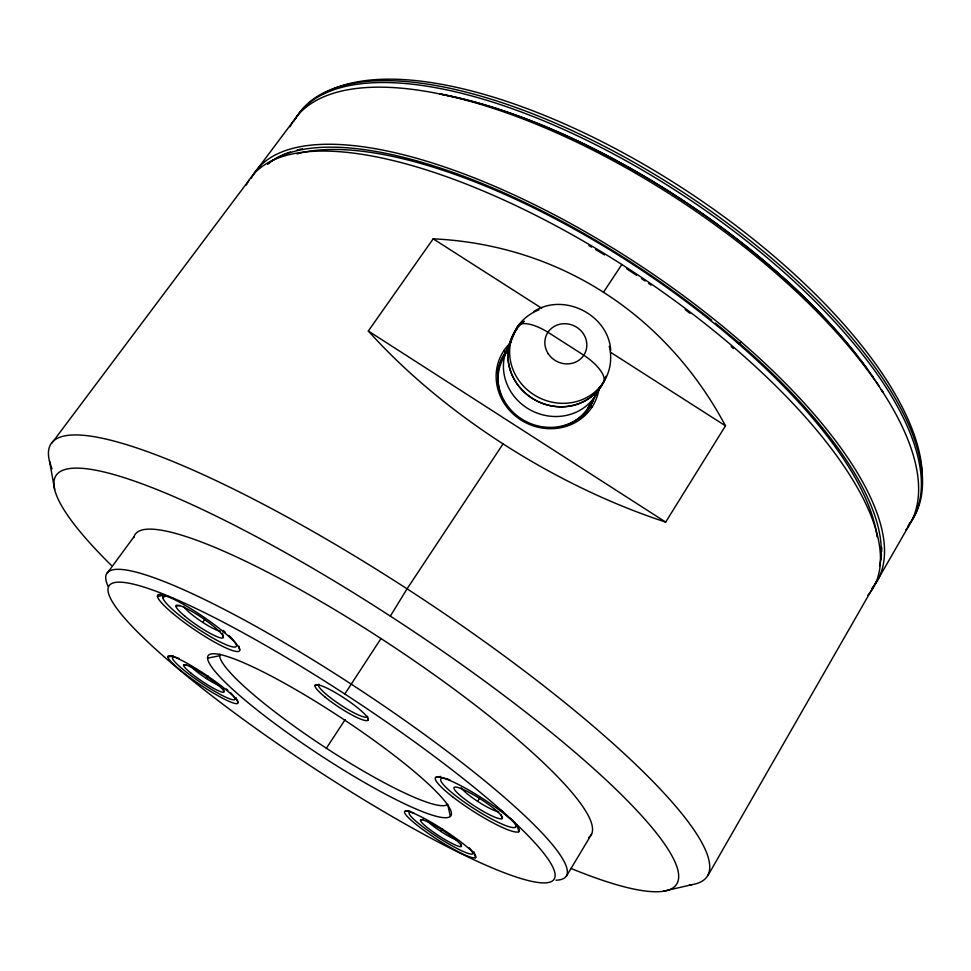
<?xml version="1.0" encoding="UTF-8"?>
<svg xmlns="http://www.w3.org/2000/svg" width="971" height="971" viewBox="0 0 971 971"><rect width="100%" height="100%" fill="white"/><g stroke="black" fill="none" stroke-linecap="round" stroke-linejoin="round"><path stroke-width="1.46" d="M504.519 354.318L505.393 352.267L503.985 350.495M515.528 330.747L510.916 341.586A50.237 46.839 26.9 0 0 531.877 410.782A50.237 46.839 26.9 0 0 599.981 386.567M505.927 353.541L511.001 341.634M515.613 330.808L517.24 326.996A31.375 11.931 33.9 0 1 547.935 332.252L583.802 355.216A31.388 11.943 33.3 0 1 603.476 382.234L601.365 385.742M707.956 875.526L876.182 582.005M876.121 582.721L908.832 525.809M566.421 876.182L591.655 834.053M588.025 407.881L595.357 395.707M595.441 395.755L601.45 385.79M588.875 408.415L590.016 406.533L592.092 406.983M390.33 616.136L407.067 588.839L503.063 443.881A290.608 111.155 31.8 0 0 553.009 473.35C589.081 492.77 626.732 509.338 665.681 522.095L725.483 425.832C705.686 388.631 679.651 354.682 648.337 326.438A299.554 262.146 36.5 0 0 603.476 292.247A299.554 262.146 36.5 0 0 553.81 266.054C515.662 249.826 474.576 240.747 433.187 238.83L368.325 331.014C394.809 360.447 424.436 386.956 455.921 410.927A290.608 111.155 31.8 0 0 503.063 443.881M344.839 693.949L380.984 638.554M515.383 827.268L516.948 824.707M477.647 801.354L480.002 797.555M440.931 831.455L442.533 828.894M326.365 748.228L345.19 719.596M603.476 292.247L621.841 264.513M206.362 678.486L208.061 675.998M202.745 622.387L205.342 618.661M162.873 597.76L164.597 595.332M107.15 573.327L134.095 536.562M52.033 442.897L249.171 180.06M253.734 174.003L293.06 121.545M533.989 311.412C564.017 292.247 608.514 314.835 610.735 350.397M692.08 884.642L663.424 891.232M420.54 819.9L423.429 819.269M404.689 811.489L408.827 810.591M435.554 777.528L440.725 776.424M315.005 685.441L318.379 684.749M167.825 656.991L173.445 655.886M207.563 658.156L219.664 655.753M183.568 665.353L186.517 664.771M175.969 606.292L180.121 605.491M157.496 596.485L164.099 595.223M433.187 238.83L541.684 308.244M610.613 352.339L725.483 425.832M368.325 331.014L665.681 522.095M517.555 826.442L518.769 831.71M501.157 814.475L502.092 818.614A28.645 4.576 32.6 0 1 462.682 797.567A28.645 4.576 32.6 0 1 469.77 792.712A28.645 4.576 32.6 0 1 502.092 818.614M474.552 853.448L475.499 857.672A42.323 5.729 32.8 0 1 417.809 825.751A42.323 5.729 32.8 0 1 427.276 820.07A42.323 5.729 32.8 0 1 475.499 857.672M460.667 843.556L461.322 846.506A24.372 3.326 32.8 0 1 428.211 828.275A24.372 3.326 32.8 0 1 433.357 824.755A24.372 3.326 32.8 0 1 461.322 846.506M450.35 816.38A145.395 21.398 33.4 0 0 283.811 682.868A145.395 21.398 33.4 0 0 254.475 707.883A145.395 21.398 33.4 0 0 450.35 816.38L447.68 804.304A136.486 20.694 33.4 0 1 322.36 745.594A136.486 20.694 33.4 0 1 219.944 654.09M367.402 716.659L368.13 720.009M238.963 646.188L239.728 650.036M237.373 699.97L237.919 702.713M222.553 633.104L223.342 637.134M223.391 688.815L223.949 691.692M49.46 460.812L54.643 489.481M439.972 94.078A360.35 144.278 33.4 0 1 855.669 353.796M860.16 359.561A360.35 144.278 33.4 0 1 867.382 369.247M871.63 375.231A360.35 144.278 33.4 0 1 874.895 379.977M881.389 389.941A360.35 144.278 33.4 0 1 882.918 392.405M440.47 94.017A360.338 144.303 33.4 0 1 873.135 377.149M875.696 380.911A360.338 144.303 33.4 0 1 878.986 385.9M881.34 389.614A360.338 144.303 33.4 0 1 882.882 392.066M780.696 277.257A2.003 0.619 -47.9 0 1 781.461 277.997M290.013 126.764A368.312 146.597 33.4 0 1 679.591 200.39A368.312 146.597 33.4 0 1 905.737 530.202M741.298 341.913A2.015 0.643 -48.6 0 1 739.429 343.71A2.015 0.643 -48.6 0 1 739.004 342.933M267.656 164.014A368.956 134.338 33.4 0 1 711.719 320.236M715.226 323.052A368.956 134.338 33.4 0 1 879.52 565.862M251.295 178.227A372.306 135.673 33.4 0 1 641.6 266.491A372.306 135.673 33.4 0 1 871.497 588.827M267.875 163.917A368.361 134.435 33.4 0 1 290.365 151.986M297.005 150.068A368.361 134.435 33.4 0 1 302.418 148.854M881.692 547.438A368.361 134.435 33.4 0 1 881.632 551.722M881.462 554.502A368.361 134.435 33.4 0 1 880.794 559.854M737.123 342.557A2.306 0.728 -48.6 0 1 737.487 342.047M296.956 153.916A364.513 132.893 33.4 0 1 638.687 268.227A364.513 132.893 33.4 0 1 877.104 536.805M588.924 245.602A364.878 131.886 33.4 0 1 591.533 247.132M595.441 249.45A364.878 131.886 33.4 0 1 604.545 254.936M626.805 268.918A364.878 131.886 33.4 0 1 636.575 275.315M641.43 278.556A364.878 131.886 33.4 0 1 645.06 280.995M648.677 283.459A364.878 131.886 33.4 0 1 651.08 285.11M685.162 309.652A364.878 131.886 33.4 0 1 689.956 313.281M731.199 346.623A364.878 131.886 33.4 0 1 733.384 348.504M609.266 346.344A51.245 47.652 26.9 0 1 575.184 401.909A51.245 47.652 26.9 0 1 512.991 369.611A51.245 47.652 26.9 0 1 539.002 309.858M52.046 468.714A392.939 74.985 33.4 0 1 413.804 593.22A392.939 74.985 33.4 0 1 689.434 884.982M246.343 185.012A372.779 134.35 33.4 0 1 635.532 273.397A372.779 134.35 33.4 0 1 867.831 595.332M111.349 565.389A371.517 66.562 33.4 0 1 177.559 498.196A371.517 66.562 33.4 0 1 608.987 782.687A371.517 66.562 33.4 0 1 570.851 868.39M595.284 395.136A50.298 46.984 26.9 0 1 525.784 421.365A50.298 46.984 26.9 0 1 507.42 349.499M599.083 388.133A52.373 48.914 26.9 0 1 525.784 422.737A52.373 48.914 26.9 0 1 510.103 343.188M593.415 399.227A50.14 46.863 26.9 0 1 580.573 417.882M497.516 372.294A50.14 46.863 26.9 0 1 506.534 351.563M108.315 586.751A275.072 42.032 33.4 0 1 356.454 687.541A275.072 42.032 33.4 0 1 555.995 880.187M133.792 537.606A273.057 48.514 33.4 0 1 390.5 644.793A273.057 48.514 33.4 0 1 588.584 837.548M591.23 401.982A49.145 45.916 26.9 0 1 561.724 426.633M504.944 403.451A49.145 45.916 26.9 0 1 503.221 400.368M501.291 396.095A49.145 45.916 26.9 0 1 505.357 354.864M474.236 852.04A38.257 5.268 32.8 0 1 472.404 852.21M410.187 811.635A38.257 5.268 32.8 0 1 410.029 811.076M164.706 596.874A44.715 7.161 34.2 0 1 164.087 594.592M517.252 825.119A44.957 7.246 32.6 0 1 515.868 825.484M367.499 716.282A29.264 4.879 33.4 0 1 340.263 704.728A29.264 4.879 33.4 0 1 318.852 684.203M606.05 376.481A51.062 47.506 26.9 0 1 530.991 397.552A51.062 47.506 26.9 0 1 524.073 321.328M605.953 376.432A50.953 47.409 26.9 0 1 535.822 400.343A50.953 47.409 26.9 0 1 516.96 328.926M522.398 322.93A50.953 47.409 26.9 0 1 524.146 321.401M230.576 692.784A37.663 5.11 33.9 0 1 223.172 695.94A37.663 5.11 33.9 0 1 181.613 668.242A37.663 5.11 33.9 0 1 179.04 658.435M226.328 688.925A37.663 5.11 33.9 0 1 227.882 690.284M468.932 847.647A37.869 5.158 32.8 0 1 461.116 850.499A37.869 5.158 32.8 0 1 419.897 824.5A37.869 5.158 32.8 0 1 413.804 812.885M228.816 635.459A44.265 7.028 34.2 0 1 225.527 644.477A44.265 7.028 34.2 0 1 176.807 613.174A44.265 7.028 34.2 0 1 168.226 596.534M171.394 597.59A44.265 7.028 34.2 0 1 173.214 598.318M223.124 630.373A44.265 7.028 34.2 0 1 225.163 632.133M510.236 818.152A44.508 7.113 32.6 0 1 501.291 823.748A44.508 7.113 32.6 0 1 450.799 791.729A44.508 7.113 32.6 0 1 449.925 779.907M500.781 810.045A44.508 7.113 32.6 0 1 502.978 811.78M220.623 686.157A20.015 2.755 33.9 0 1 204.505 677.248A20.015 2.755 33.9 0 1 190.316 665.718M456.552 840.012A20.136 2.792 32.8 0 1 427.531 821.09M220.114 631.162A23.522 3.799 34.2 0 1 200.572 620.942A23.522 3.799 34.2 0 1 183.507 606.365M498.657 811.853A23.656 3.835 32.6 0 1 478.387 801.828A23.656 3.835 32.6 0 1 461.249 787.821M236.463 697.894A38.051 5.207 33.9 0 1 234.691 698.04M293.885 121.229A367.985 147.483 33.4 0 1 685.781 197.064A367.985 147.483 33.4 0 1 907.63 526.549M295.839 118.316A367.851 147.835 33.4 0 1 688.573 195.911A367.851 147.835 33.4 0 1 908.698 524.692M323.974 93.604A365.072 147.422 33.4 0 1 685.004 189.758A365.072 147.422 33.4 0 1 922.037 484.153M548.214 353.699A21.313 19.784 26.9 0 0 584.554 353.978A21.313 19.784 26.9 0 0 564.734 323.695A21.313 19.784 26.9 0 0 548.214 353.699M189.333 677.989A266.527 39.483 33.4 0 0 552.22 881.061A266.527 39.483 33.4 0 0 253.431 638.517A266.527 39.483 33.4 0 0 189.333 677.989M180.922 670.633A42.093 5.68 33.9 0 0 237.519 703.441A42.093 5.68 33.9 0 0 190.146 665.014A42.093 5.68 33.9 0 0 180.922 670.633M172.814 613.429A49.46 7.804 34.2 0 0 239.254 651.08A49.46 7.804 34.2 0 0 183.713 604.508A49.46 7.804 34.2 0 0 172.814 613.429M452.498 796.706A49.727 7.902 32.6 0 0 519.206 831.31A49.727 7.902 32.6 0 0 460.278 785.442A49.727 7.902 32.6 0 0 452.498 796.706M324.763 696.814A31.715 5.243 33.4 0 0 367.888 720.312A31.715 5.243 33.4 0 0 332.143 690.806A31.715 5.243 33.4 0 0 324.763 696.814M191.263 673.389A24.239 3.289 33.9 0 0 223.743 692.129A24.239 3.289 33.9 0 0 196.276 669.905A24.239 3.289 33.9 0 0 191.263 673.389M185 616.294A28.487 4.515 34.2 0 0 223.099 637.765A28.487 4.515 34.2 0 0 190.862 610.82A28.487 4.515 34.2 0 0 185 616.294"/></g></svg>
